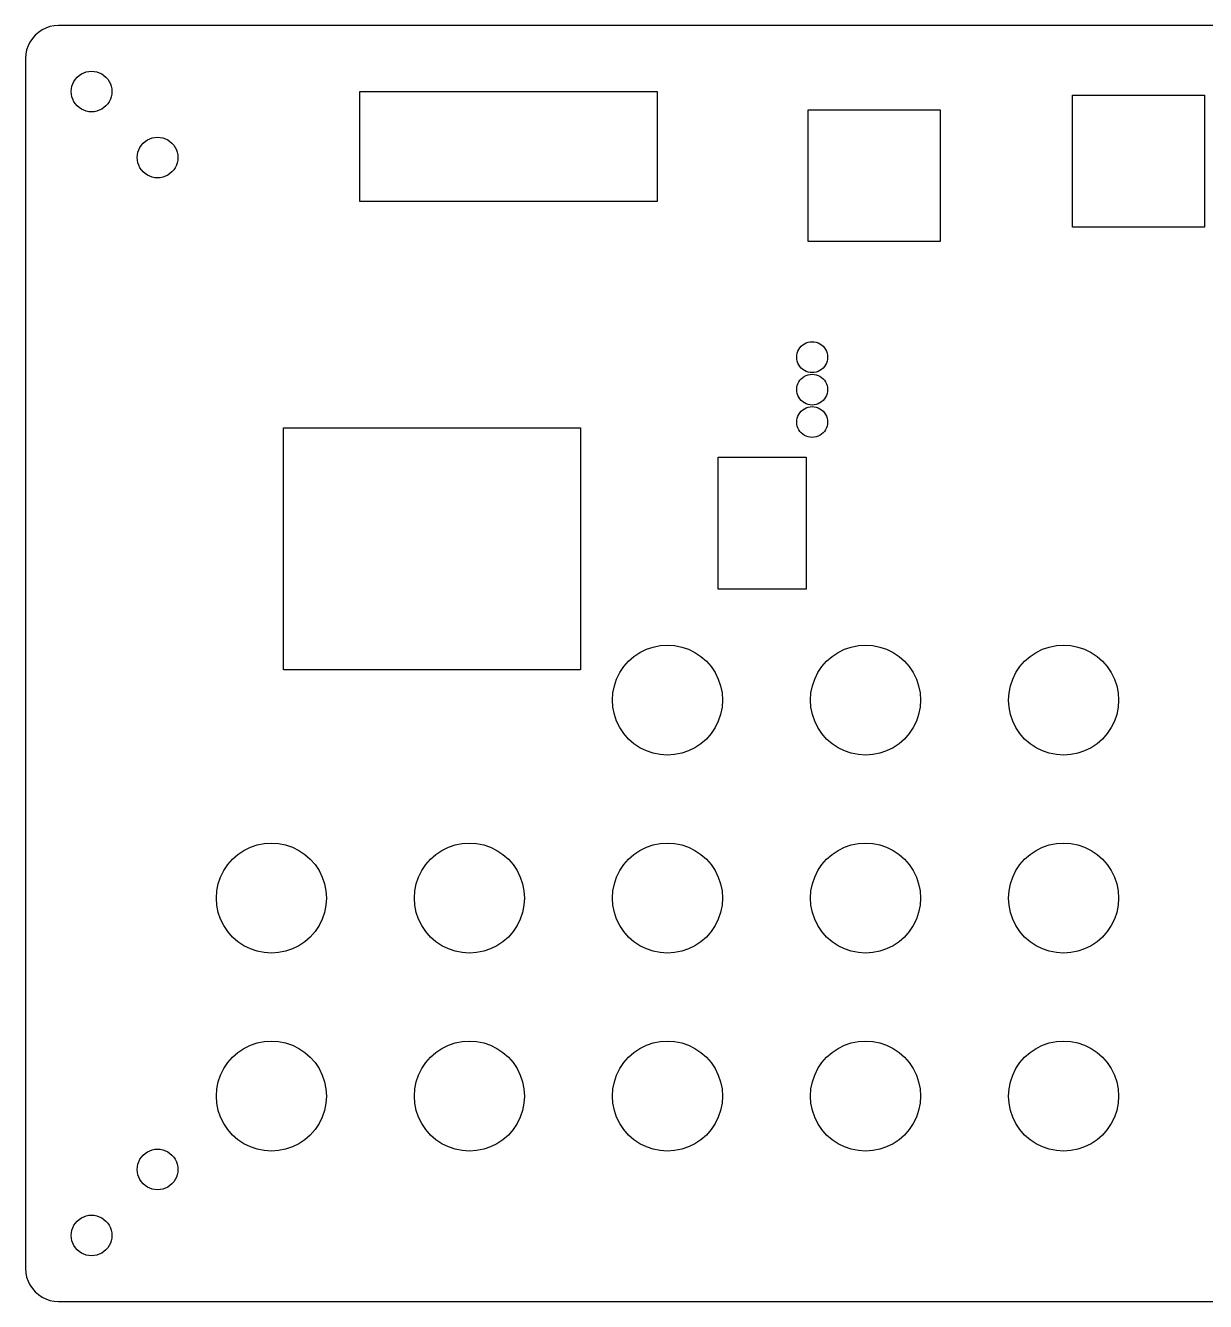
# Model space of a CAD drawing. Header units: metres. Extents: x -8 to 188, y 7 to 123.
# Drawn here: x -8 to 99.2, y 7 to 123 of the extents above; entities that cross this region are included whole.
import ezdxf

# ---------------------------------------------------------------- set-up
doc = ezdxf.new("R2010")
doc.units = ezdxf.units.M

msp = doc.modelspace()

# ---------------------------------------------------------------- linework, layer by layer
for p, q in [((-5.39157, 122.974), (-5.77646, 122.898)), ((-5, 123), (-5.39157, 122.974)), ((185, 123), (-5, 123)), ((-7.38007, 121.826), (-7.59808, 121.5)), ((-7.12132, 122.121), (-7.38007, 121.826)), ((-6.82628, 122.38), (-7.12132, 122.121)), ((-6.5, 122.598), (-6.82628, 122.38)), ((-6.14806, 122.772), (-6.5, 122.598)), ((-5.77646, 122.898), (-6.14806, 122.772)), ((-7.89778, 120.776), (-7.97433, 120.392)), ((-7.77164, 121.148), (-7.89778, 120.776)), ((-7.59808, 121.5), (-7.77164, 121.148)), ((-7.97433, 120.392), (-8, 120)), ((-8, 120), (-8, 10)), ((-3.30815, 118.308), (-3.12621, 118.468)), ((-3.12621, 118.468), (-2.925, 118.602)), ((-2.925, 118.602), (-2.70796, 118.709)), ((-2.70796, 118.709), (-2.47882, 118.787)), ((-2.47882, 118.787), (-2.24147, 118.834)), ((-2.24147, 118.834), (-2, 118.85)), ((-2, 118.85), (-1.75853, 118.834)), ((-1.75853, 118.834), (-1.52118, 118.787)), ((-1.52118, 118.787), (-1.29204, 118.709)), ((-1.29204, 118.709), (-1.075, 118.602)), ((-1.075, 118.602), (-0.87379, 118.468)), ((-0.87379, 118.468), (-0.69185, 118.308)), ((-3.85, 117), (-3.83417, 117.241)), ((-3.83417, 117.241), (-3.78696, 117.479)), ((-3.78696, 117.479), (-3.70918, 117.708)), ((-3.70918, 117.708), (-3.60215, 117.925)), ((-3.60215, 117.925), (-3.4677, 118.126)), ((-3.4677, 118.126), (-3.30815, 118.308)), ((-0.69185, 118.308), (-0.5323, 118.126)), ((-0.5323, 118.126), (-0.39785, 117.925)), ((-0.39785, 117.925), (-0.29082, 117.708)), ((-0.29082, 117.708), (-0.21304, 117.479)), ((-0.21304, 117.479), (-0.16583, 117.241)), ((-0.16583, 117.241), (-0.15, 117)), ((-3.83417, 116.759), (-3.85, 117)), ((-3.78696, 116.521), (-3.83417, 116.759)), ((-3.70918, 116.292), (-3.78696, 116.521)), ((-3.60215, 116.075), (-3.70918, 116.292)), ((-3.4677, 115.874), (-3.60215, 116.075)), ((-0.39785, 116.075), (-0.5323, 115.874)), ((-0.29082, 116.292), (-0.39785, 116.075)), ((-0.21304, 116.521), (-0.29082, 116.292)), ((-0.16583, 116.759), (-0.21304, 116.521)), ((-0.15, 117), (-0.16583, 116.759)), ((22.4, 107), (22.4, 117)), ((22.4, 117), (49.4, 117)), ((49.4, 117), (49.4, 107)), ((87.15, 104.68), (87.15, 116.68)), ((87.15, 116.68), (99.15, 116.68)), ((99.15, 116.68), (99.15, 104.68)), ((-3.30815, 115.692), (-3.4677, 115.874)), ((-3.12621, 115.532), (-3.30815, 115.692)), ((-2.925, 115.398), (-3.12621, 115.532)), ((-2.70796, 115.291), (-2.925, 115.398)), ((-2.47882, 115.213), (-2.70796, 115.291)), ((-2.24147, 115.166), (-2.47882, 115.213)), ((-2, 115.15), (-2.24147, 115.166)), ((-1.75853, 115.166), (-2, 115.15)), ((-1.52118, 115.213), (-1.75853, 115.166)), ((-1.29204, 115.291), (-1.52118, 115.213)), ((-1.075, 115.398), (-1.29204, 115.291)), ((-0.87379, 115.532), (-1.075, 115.398)), ((-0.69185, 115.692), (-0.87379, 115.532)), ((-0.5323, 115.874), (-0.69185, 115.692)), ((63.15, 103.35), (63.15, 115.35)), ((63.15, 115.35), (75.15, 115.35)), ((75.15, 115.35), (75.15, 103.35)), ((2.87379, 112.468), (3.075, 112.602)), ((3.075, 112.602), (3.29204, 112.709)), ((3.29204, 112.709), (3.52118, 112.787)), ((3.52118, 112.787), (3.75853, 112.834)), ((3.75853, 112.834), (4, 112.85)), ((4, 112.85), (4.24147, 112.834)), ((4.24147, 112.834), (4.47882, 112.787)), ((4.47882, 112.787), (4.70796, 112.709)), ((4.70796, 112.709), (4.925, 112.602)), ((4.925, 112.602), (5.12621, 112.468)), ((2.16583, 111.241), (2.21304, 111.479)), ((2.21304, 111.479), (2.29082, 111.708)), ((2.29082, 111.708), (2.39785, 111.925)), ((2.39785, 111.925), (2.5323, 112.126)), ((2.5323, 112.126), (2.69185, 112.308)), ((2.69185, 112.308), (2.87379, 112.468)), ((5.12621, 112.468), (5.30815, 112.308)), ((5.30815, 112.308), (5.4677, 112.126)), ((5.4677, 112.126), (5.60215, 111.925)), ((5.60215, 111.925), (5.70918, 111.708)), ((5.70918, 111.708), (5.78696, 111.479)), ((5.78696, 111.479), (5.83417, 111.241)), ((2.15, 111), (2.16583, 111.241)), ((2.16583, 110.759), (2.15, 111)), ((2.21304, 110.521), (2.16583, 110.759)), ((2.29082, 110.292), (2.21304, 110.521)), ((2.39785, 110.075), (2.29082, 110.292)), ((5.70918, 110.292), (5.60215, 110.075)), ((5.78696, 110.521), (5.70918, 110.292)), ((5.83417, 110.759), (5.78696, 110.521)), ((5.83417, 111.241), (5.85, 111)), ((5.85, 111), (5.83417, 110.759)), ((2.5323, 109.874), (2.39785, 110.075)), ((2.69185, 109.692), (2.5323, 109.874)), ((2.87379, 109.532), (2.69185, 109.692)), ((3.075, 109.398), (2.87379, 109.532)), ((3.29204, 109.291), (3.075, 109.398)), ((3.52118, 109.213), (3.29204, 109.291)), ((3.75853, 109.166), (3.52118, 109.213)), ((4, 109.15), (3.75853, 109.166)), ((4.24147, 109.166), (4, 109.15)), ((4.47882, 109.213), (4.24147, 109.166)), ((4.70796, 109.291), (4.47882, 109.213)), ((4.925, 109.398), (4.70796, 109.291)), ((5.12621, 109.532), (4.925, 109.398)), ((5.30815, 109.692), (5.12621, 109.532)), ((5.4677, 109.874), (5.30815, 109.692)), ((5.60215, 110.075), (5.4677, 109.874)), ((49.4, 107), (22.4, 107)), ((99.15, 104.68), (87.15, 104.68)), ((75.15, 103.35), (63.15, 103.35)), ((62.51, 93.8399), (62.6477, 93.9607)), ((62.6477, 93.9607), (62.8, 94.0624)), ((62.8, 94.0624), (62.9642, 94.1434)), ((62.9642, 94.1434), (63.1377, 94.2023)), ((63.1377, 94.2023), (63.3173, 94.238)), ((63.3173, 94.238), (63.5, 94.25)), ((63.5, 94.25), (63.6827, 94.238)), ((63.6827, 94.238), (63.8623, 94.2023)), ((63.8623, 94.2023), (64.0358, 94.1434)), ((64.0358, 94.1434), (64.2, 94.0624)), ((64.2, 94.0624), (64.3523, 93.9607)), ((64.3523, 93.9607), (64.4899, 93.8399)), ((62.1, 92.85), (62.112, 93.0327)), ((62.112, 92.6673), (62.1, 92.85)), ((62.112, 93.0327), (62.1477, 93.2123)), ((62.1477, 93.2123), (62.2066, 93.3858)), ((62.2066, 93.3858), (62.2876, 93.55)), ((62.2876, 93.55), (62.3893, 93.7023)), ((62.3893, 93.7023), (62.51, 93.8399)), ((64.4899, 93.8399), (64.6107, 93.7023)), ((64.6107, 93.7023), (64.7124, 93.55)), ((64.7124, 93.55), (64.7934, 93.3858)), ((64.7934, 93.3858), (64.8523, 93.2123)), ((64.8523, 93.2123), (64.888, 93.0327)), ((64.888, 93.0327), (64.9, 92.85)), ((64.9, 92.85), (64.888, 92.6673)), ((62.1477, 92.4877), (62.112, 92.6673)), ((62.2066, 92.3142), (62.1477, 92.4877)), ((62.2876, 92.15), (62.2066, 92.3142)), ((62.3893, 91.9977), (62.2876, 92.15)), ((62.51, 91.8601), (62.3893, 91.9977)), ((62.6477, 91.7393), (62.51, 91.8601)), ((62.8, 91.6376), (62.6477, 91.7393)), ((64.3523, 91.7393), (64.2, 91.6376)), ((64.4899, 91.8601), (64.3523, 91.7393)), ((64.6107, 91.9977), (64.4899, 91.8601)), ((64.7124, 92.15), (64.6107, 91.9977)), ((64.7934, 92.3142), (64.7124, 92.15)), ((64.8523, 92.4877), (64.7934, 92.3142)), ((64.888, 92.6673), (64.8523, 92.4877)), ((62.2066, 90.4358), (62.2876, 90.6)), ((62.2876, 90.6), (62.3893, 90.7523)), ((62.3893, 90.7523), (62.51, 90.8899)), ((62.51, 90.8899), (62.6477, 91.0107)), ((62.6477, 91.0107), (62.8, 91.1124)), ((62.9642, 91.5566), (62.8, 91.6376)), ((62.8, 91.1124), (62.9642, 91.1934)), ((63.1377, 91.4977), (62.9642, 91.5566)), ((62.9642, 91.1934), (63.1377, 91.2523)), ((63.3173, 91.462), (63.1377, 91.4977)), ((63.1377, 91.2523), (63.3173, 91.288)), ((63.5, 91.45), (63.3173, 91.462)), ((63.3173, 91.288), (63.5, 91.3)), ((63.6827, 91.462), (63.5, 91.45)), ((63.5, 91.3), (63.6827, 91.288)), ((63.8623, 91.4977), (63.6827, 91.462)), ((63.6827, 91.288), (63.8623, 91.2523)), ((64.0358, 91.5566), (63.8623, 91.4977)), ((63.8623, 91.2523), (64.0358, 91.1934)), ((64.2, 91.6376), (64.0358, 91.5566)), ((64.0358, 91.1934), (64.2, 91.1124)), ((64.2, 91.1124), (64.3523, 91.0107)), ((64.3523, 91.0107), (64.4899, 90.8899)), ((64.4899, 90.8899), (64.6107, 90.7523)), ((64.6107, 90.7523), (64.7124, 90.6)), ((64.7124, 90.6), (64.7934, 90.4358)), ((62.1, 89.9), (62.112, 90.0827)), ((62.112, 89.7173), (62.1, 89.9)), ((62.112, 90.0827), (62.1477, 90.2623)), ((62.1477, 89.5377), (62.112, 89.7173)), ((62.1477, 90.2623), (62.2066, 90.4358)), ((62.2066, 89.3642), (62.1477, 89.5377)), ((62.2876, 89.2), (62.2066, 89.3642)), ((64.7934, 89.3642), (64.7124, 89.2)), ((64.7934, 90.4358), (64.8523, 90.2623)), ((64.8523, 89.5377), (64.7934, 89.3642)), ((64.8523, 90.2623), (64.888, 90.0827)), ((64.888, 89.7173), (64.8523, 89.5377)), ((64.888, 90.0827), (64.9, 89.9)), ((64.9, 89.9), (64.888, 89.7173)), ((62.3893, 89.0477), (62.2876, 89.2)), ((62.51, 88.9101), (62.3893, 89.0477)), ((62.6477, 88.7893), (62.51, 88.9101)), ((62.8, 88.6876), (62.6477, 88.7893)), ((62.6477, 88.0607), (62.8, 88.1624)), ((62.9642, 88.6066), (62.8, 88.6876)), ((62.8, 88.1624), (62.9642, 88.2434)), ((63.1377, 88.5477), (62.9642, 88.6066)), ((62.9642, 88.2434), (63.1377, 88.3023)), ((63.3173, 88.512), (63.1377, 88.5477)), ((63.1377, 88.3023), (63.3173, 88.338)), ((63.5, 88.5), (63.3173, 88.512)), ((63.3173, 88.338), (63.5, 88.35)), ((63.6827, 88.512), (63.5, 88.5)), ((63.5, 88.35), (63.6827, 88.338)), ((63.8623, 88.5477), (63.6827, 88.512)), ((63.6827, 88.338), (63.8623, 88.3023)), ((64.0358, 88.6066), (63.8623, 88.5477)), ((63.8623, 88.3023), (64.0358, 88.2434)), ((64.2, 88.6876), (64.0358, 88.6066)), ((64.0358, 88.2434), (64.2, 88.1624)), ((64.3523, 88.7893), (64.2, 88.6876)), ((64.2, 88.1624), (64.3523, 88.0607)), ((64.4899, 88.9101), (64.3523, 88.7893)), ((64.6107, 89.0477), (64.4899, 88.9101)), ((64.7124, 89.2), (64.6107, 89.0477)), ((62.1, 86.95), (62.112, 87.1327)), ((62.112, 87.1327), (62.1477, 87.3123)), ((62.1477, 87.3123), (62.2066, 87.4858)), ((62.2066, 87.4858), (62.2876, 87.65)), ((62.2876, 87.65), (62.3893, 87.8023)), ((62.3893, 87.8023), (62.51, 87.9399)), ((62.51, 87.9399), (62.6477, 88.0607)), ((64.3523, 88.0607), (64.4899, 87.9399)), ((64.4899, 87.9399), (64.6107, 87.8023)), ((64.6107, 87.8023), (64.7124, 87.65)), ((64.7124, 87.65), (64.7934, 87.4858)), ((64.7934, 87.4858), (64.8523, 87.3123)), ((64.8523, 87.3123), (64.888, 87.1327)), ((64.888, 87.1327), (64.9, 86.95)), ((15.45, 64.42), (15.45, 86.42)), ((15.45, 86.42), (42.45, 86.42)), ((42.45, 86.42), (42.45, 64.42)), ((62.112, 86.7673), (62.1, 86.95)), ((62.1477, 86.5877), (62.112, 86.7673)), ((62.2066, 86.4142), (62.1477, 86.5877)), ((62.2876, 86.25), (62.2066, 86.4142)), ((62.3893, 86.0977), (62.2876, 86.25)), ((62.51, 85.96), (62.3893, 86.0977)), ((62.6477, 85.8393), (62.51, 85.96)), ((64.4899, 85.96), (64.3523, 85.8393)), ((64.6107, 86.0977), (64.4899, 85.96)), ((64.7124, 86.25), (64.6107, 86.0977)), ((64.7934, 86.4142), (64.7124, 86.25)), ((64.8523, 86.5877), (64.7934, 86.4142)), ((64.888, 86.7673), (64.8523, 86.5877)), ((64.9, 86.95), (64.888, 86.7673)), ((62.8, 85.7376), (62.6477, 85.8393)), ((62.9642, 85.6566), (62.8, 85.7376)), ((63.1377, 85.5977), (62.9642, 85.6566)), ((63.3173, 85.562), (63.1377, 85.5977)), ((63.5, 85.55), (63.3173, 85.562)), ((63.6827, 85.562), (63.5, 85.55)), ((63.8623, 85.5977), (63.6827, 85.562)), ((64.0358, 85.6566), (63.8623, 85.5977)), ((64.2, 85.7376), (64.0358, 85.6566)), ((64.3523, 85.8393), (64.2, 85.7376)), ((54.95, 71.75), (54.95, 83.75)), ((54.95, 83.75), (62.95, 83.75)), ((62.95, 83.75), (62.95, 71.75)), ((62.95, 71.75), (54.95, 71.75)), ((47.85, 66.0001), (48.4366, 66.2894)), ((48.4366, 66.2894), (49.0559, 66.4996)), ((49.0559, 66.4996), (49.6974, 66.6272)), ((49.6974, 66.6272), (50.35, 66.67)), ((50.35, 66.67), (51.0026, 66.6272)), ((51.0026, 66.6272), (51.6441, 66.4996)), ((51.6441, 66.4996), (52.2634, 66.2894)), ((52.2634, 66.2894), (52.85, 66.0001)), ((65.85, 66.0001), (66.4366, 66.2894)), ((66.4366, 66.2894), (67.0559, 66.4996)), ((67.0559, 66.4996), (67.6974, 66.6272)), ((67.6974, 66.6272), (68.35, 66.67)), ((68.35, 66.67), (69.0026, 66.6272)), ((69.0026, 66.6272), (69.6441, 66.4996)), ((69.6441, 66.4996), (70.2634, 66.2894)), ((70.2634, 66.2894), (70.85, 66.0001)), ((83.85, 66.0001), (84.4366, 66.2894)), ((84.4366, 66.2894), (85.0559, 66.4996)), ((85.0559, 66.4996), (85.6974, 66.6272)), ((85.6974, 66.6272), (86.35, 66.67)), ((86.35, 66.67), (87.0026, 66.6272)), ((87.0026, 66.6272), (87.6441, 66.4996)), ((87.6441, 66.4996), (88.2634, 66.2894)), ((88.2634, 66.2894), (88.85, 66.0001)), ((46.3832, 64.7138), (46.8145, 65.2055)), ((46.8145, 65.2055), (47.3062, 65.6368)), ((47.3062, 65.6368), (47.85, 66.0001)), ((52.85, 66.0001), (53.3938, 65.6368)), ((53.3938, 65.6368), (53.8855, 65.2055)), ((53.8855, 65.2055), (54.3168, 64.7138)), ((64.3832, 64.7138), (64.8145, 65.2055)), ((64.8145, 65.2055), (65.3062, 65.6368)), ((65.3062, 65.6368), (65.85, 66.0001)), ((70.85, 66.0001), (71.3938, 65.6368)), ((71.3938, 65.6368), (71.8855, 65.2055)), ((71.8855, 65.2055), (72.3168, 64.7138)), ((82.3832, 64.7138), (82.8145, 65.2055)), ((82.8145, 65.2055), (83.3062, 65.6368)), ((83.3062, 65.6368), (83.85, 66.0001)), ((88.85, 66.0001), (89.3938, 65.6368)), ((89.3938, 65.6368), (89.8855, 65.2055)), ((89.8855, 65.2055), (90.3168, 64.7138)), ((42.45, 64.42), (15.45, 64.42)), ((45.7306, 63.5834), (46.0199, 64.17)), ((46.0199, 64.17), (46.3832, 64.7138)), ((54.3168, 64.7138), (54.6801, 64.17)), ((54.6801, 64.17), (54.9694, 63.5834)), ((63.7306, 63.5834), (64.0199, 64.17)), ((64.0199, 64.17), (64.3832, 64.7138)), ((72.3168, 64.7138), (72.6801, 64.17)), ((72.6801, 64.17), (72.9694, 63.5834)), ((81.7306, 63.5834), (82.0199, 64.17)), ((82.0199, 64.17), (82.3832, 64.7138)), ((90.3168, 64.7138), (90.6801, 64.17)), ((90.6801, 64.17), (90.9694, 63.5834)), ((45.3928, 62.3226), (45.5204, 62.9641)), ((45.5204, 62.9641), (45.7306, 63.5834)), ((54.9694, 63.5834), (55.1796, 62.9641)), ((55.1796, 62.9641), (55.3072, 62.3226)), ((63.3928, 62.3226), (63.5204, 62.9641)), ((63.5204, 62.9641), (63.7306, 63.5834)), ((72.9694, 63.5834), (73.1796, 62.9641)), ((73.1796, 62.9641), (73.3072, 62.3226)), ((81.3928, 62.3226), (81.5204, 62.9641)), ((81.5204, 62.9641), (81.7306, 63.5834)), ((90.9694, 63.5834), (91.1796, 62.9641)), ((91.1796, 62.9641), (91.3072, 62.3226)), ((45.35, 61.67), (45.3928, 62.3226)), ((45.3928, 61.0174), (45.35, 61.67)), ((55.3072, 62.3226), (55.35, 61.67)), ((55.35, 61.67), (55.3072, 61.0174)), ((63.35, 61.67), (63.3928, 62.3226)), ((63.3928, 61.0174), (63.35, 61.67)), ((73.3072, 62.3226), (73.35, 61.67)), ((73.35, 61.67), (73.3072, 61.0174)), ((81.35, 61.67), (81.3928, 62.3226)), ((81.3928, 61.0174), (81.35, 61.67)), ((91.3072, 62.3226), (91.35, 61.67)), ((91.35, 61.67), (91.3072, 61.0174)), ((45.5204, 60.3759), (45.3928, 61.0174)), ((45.7306, 59.7566), (45.5204, 60.3759)), ((55.1796, 60.3759), (54.9694, 59.7566)), ((55.3072, 61.0174), (55.1796, 60.3759)), ((63.5204, 60.3759), (63.3928, 61.0174)), ((63.7306, 59.7566), (63.5204, 60.3759)), ((73.1796, 60.3759), (72.9694, 59.7566)), ((73.3072, 61.0174), (73.1796, 60.3759)), ((81.5204, 60.3759), (81.3928, 61.0174)), ((81.7306, 59.7566), (81.5204, 60.3759)), ((91.1796, 60.3759), (90.9694, 59.7566)), ((91.3072, 61.0174), (91.1796, 60.3759)), ((46.0199, 59.17), (45.7306, 59.7566)), ((46.3832, 58.6262), (46.0199, 59.17)), ((54.6801, 59.17), (54.3168, 58.6262)), ((54.9694, 59.7566), (54.6801, 59.17)), ((64.0199, 59.17), (63.7306, 59.7566)), ((64.3832, 58.6262), (64.0199, 59.17)), ((72.6801, 59.17), (72.3168, 58.6262)), ((72.9694, 59.7566), (72.6801, 59.17)), ((82.0199, 59.17), (81.7306, 59.7566)), ((82.3832, 58.6262), (82.0199, 59.17)), ((90.6801, 59.17), (90.3168, 58.6262)), ((90.9694, 59.7566), (90.6801, 59.17)), ((46.8145, 58.1345), (46.3832, 58.6262)), ((47.3062, 57.7032), (46.8145, 58.1345)), ((53.8855, 58.1345), (53.3938, 57.7032)), ((54.3168, 58.6262), (53.8855, 58.1345)), ((64.8145, 58.1345), (64.3832, 58.6262)), ((65.3062, 57.7032), (64.8145, 58.1345)), ((71.8855, 58.1345), (71.3938, 57.7032)), ((72.3168, 58.6262), (71.8855, 58.1345)), ((82.8145, 58.1345), (82.3832, 58.6262)), ((83.3062, 57.7032), (82.8145, 58.1345)), ((89.8855, 58.1345), (89.3938, 57.7032)), ((90.3168, 58.6262), (89.8855, 58.1345)), ((47.85, 57.3399), (47.3062, 57.7032)), ((48.4366, 57.0506), (47.85, 57.3399)), ((49.0559, 56.8404), (48.4366, 57.0506)), ((49.6974, 56.7128), (49.0559, 56.8404)), ((51.6441, 56.8404), (51.0026, 56.7128)), ((52.2634, 57.0506), (51.6441, 56.8404)), ((52.85, 57.3399), (52.2634, 57.0506)), ((53.3938, 57.7032), (52.85, 57.3399)), ((65.85, 57.3399), (65.3062, 57.7032)), ((66.4366, 57.0506), (65.85, 57.3399)), ((67.0559, 56.8404), (66.4366, 57.0506)), ((67.6974, 56.7128), (67.0559, 56.8404)), ((69.6441, 56.8404), (69.0026, 56.7128)), ((70.2634, 57.0506), (69.6441, 56.8404)), ((70.85, 57.3399), (70.2634, 57.0506)), ((71.3938, 57.7032), (70.85, 57.3399)), ((83.85, 57.3399), (83.3062, 57.7032)), ((84.4366, 57.0506), (83.85, 57.3399)), ((85.0559, 56.8404), (84.4366, 57.0506)), ((85.6974, 56.7128), (85.0559, 56.8404)), ((87.6441, 56.8404), (87.0026, 56.7128)), ((88.2634, 57.0506), (87.6441, 56.8404)), ((88.85, 57.3399), (88.2634, 57.0506)), ((89.3938, 57.7032), (88.85, 57.3399)), ((50.35, 56.67), (49.6974, 56.7128)), ((51.0026, 56.7128), (50.35, 56.67)), ((68.35, 56.67), (67.6974, 56.7128)), ((69.0026, 56.7128), (68.35, 56.67)), ((86.35, 56.67), (85.6974, 56.7128)), ((87.0026, 56.7128), (86.35, 56.67)), ((10.8145, 47.2055), (11.3062, 47.6368)), ((11.3062, 47.6368), (11.85, 48.0001)), ((11.85, 48.0001), (12.4366, 48.2894)), ((12.4366, 48.2894), (13.0559, 48.4996)), ((13.0559, 48.4996), (13.6974, 48.6272)), ((13.6974, 48.6272), (14.35, 48.67)), ((14.35, 48.67), (15.0026, 48.6272)), ((15.0026, 48.6272), (15.6441, 48.4996)), ((15.6441, 48.4996), (16.2634, 48.2894)), ((16.2634, 48.2894), (16.85, 48.0001)), ((16.85, 48.0001), (17.3938, 47.6368)), ((17.3938, 47.6368), (17.8855, 47.2055)), ((28.8145, 47.2055), (29.3062, 47.6368)), ((29.3062, 47.6368), (29.85, 48.0001)), ((29.85, 48.0001), (30.4366, 48.2894)), ((30.4366, 48.2894), (31.0559, 48.4996)), ((31.0559, 48.4996), (31.6974, 48.6272)), ((31.6974, 48.6272), (32.35, 48.67)), ((32.35, 48.67), (33.0026, 48.6272)), ((33.0026, 48.6272), (33.6441, 48.4996)), ((33.6441, 48.4996), (34.2634, 48.2894)), ((34.2634, 48.2894), (34.85, 48.0001)), ((34.85, 48.0001), (35.3938, 47.6368)), ((35.3938, 47.6368), (35.8855, 47.2055)), ((46.8145, 47.2055), (47.3062, 47.6368)), ((47.3062, 47.6368), (47.85, 48.0001)), ((47.85, 48.0001), (48.4366, 48.2894)), ((48.4366, 48.2894), (49.0559, 48.4996)), ((49.0559, 48.4996), (49.6974, 48.6272)), ((49.6974, 48.6272), (50.35, 48.67)), ((50.35, 48.67), (51.0026, 48.6272)), ((51.0026, 48.6272), (51.6441, 48.4996)), ((51.6441, 48.4996), (52.2634, 48.2894)), ((52.2634, 48.2894), (52.85, 48.0001)), ((52.85, 48.0001), (53.3938, 47.6368)), ((53.3938, 47.6368), (53.8855, 47.2055)), ((64.8145, 47.2055), (65.3062, 47.6368)), ((65.3062, 47.6368), (65.85, 48.0001)), ((65.85, 48.0001), (66.4366, 48.2894)), ((66.4366, 48.2894), (67.0559, 48.4996)), ((67.0559, 48.4996), (67.6974, 48.6272)), ((67.6974, 48.6272), (68.35, 48.67)), ((68.35, 48.67), (69.0026, 48.6272)), ((69.0026, 48.6272), (69.6441, 48.4996)), ((69.6441, 48.4996), (70.2634, 48.2894)), ((70.2634, 48.2894), (70.85, 48.0001)), ((70.85, 48.0001), (71.3938, 47.6368)), ((71.3938, 47.6368), (71.8855, 47.2055)), ((82.8145, 47.2055), (83.3062, 47.6368)), ((83.3062, 47.6368), (83.85, 48.0001)), ((83.85, 48.0001), (84.4366, 48.2894)), ((84.4366, 48.2894), (85.0559, 48.4996)), ((85.0559, 48.4996), (85.6974, 48.6272)), ((85.6974, 48.6272), (86.35, 48.67)), ((86.35, 48.67), (87.0026, 48.6272)), ((87.0026, 48.6272), (87.6441, 48.4996)), ((87.6441, 48.4996), (88.2634, 48.2894)), ((88.2634, 48.2894), (88.85, 48.0001)), ((88.85, 48.0001), (89.3938, 47.6368)), ((89.3938, 47.6368), (89.8855, 47.2055)), ((10.0199, 46.17), (10.3832, 46.7138)), ((10.3832, 46.7138), (10.8145, 47.2055)), ((17.8855, 47.2055), (18.3168, 46.7138)), ((18.3168, 46.7138), (18.6801, 46.17)), ((28.0199, 46.17), (28.3832, 46.7138)), ((28.3832, 46.7138), (28.8145, 47.2055)), ((35.8855, 47.2055), (36.3168, 46.7138)), ((36.3168, 46.7138), (36.6801, 46.17)), ((46.0199, 46.17), (46.3832, 46.7138)), ((46.3832, 46.7138), (46.8145, 47.2055)), ((53.8855, 47.2055), (54.3168, 46.7138)), ((54.3168, 46.7138), (54.6801, 46.17)), ((64.0199, 46.17), (64.3832, 46.7138)), ((64.3832, 46.7138), (64.8145, 47.2055)), ((71.8855, 47.2055), (72.3168, 46.7138)), ((72.3168, 46.7138), (72.6801, 46.17)), ((82.0199, 46.17), (82.3832, 46.7138)), ((82.3832, 46.7138), (82.8145, 47.2055)), ((89.8855, 47.2055), (90.3168, 46.7138)), ((90.3168, 46.7138), (90.6801, 46.17)), ((9.52037, 44.9641), (9.7306, 45.5834)), ((9.7306, 45.5834), (10.0199, 46.17)), ((18.6801, 46.17), (18.9694, 45.5834)), ((18.9694, 45.5834), (19.1796, 44.9641)), ((27.5204, 44.9641), (27.7306, 45.5834)), ((27.7306, 45.5834), (28.0199, 46.17)), ((36.6801, 46.17), (36.9694, 45.5834)), ((36.9694, 45.5834), (37.1796, 44.9641)), ((45.5204, 44.9641), (45.7306, 45.5834)), ((45.7306, 45.5834), (46.0199, 46.17)), ((54.6801, 46.17), (54.9694, 45.5834)), ((54.9694, 45.5834), (55.1796, 44.9641)), ((63.5204, 44.9641), (63.7306, 45.5834)), ((63.7306, 45.5834), (64.0199, 46.17)), ((72.6801, 46.17), (72.9694, 45.5834)), ((72.9694, 45.5834), (73.1796, 44.9641)), ((81.5204, 44.9641), (81.7306, 45.5834)), ((81.7306, 45.5834), (82.0199, 46.17)), ((90.6801, 46.17), (90.9694, 45.5834)), ((90.9694, 45.5834), (91.1796, 44.9641)), ((9.35, 43.67), (9.39278, 44.3226)), ((9.39278, 44.3226), (9.52037, 44.9641)), ((19.1796, 44.9641), (19.3072, 44.3226)), ((19.3072, 44.3226), (19.35, 43.67)), ((27.35, 43.67), (27.3928, 44.3226)), ((27.3928, 44.3226), (27.5204, 44.9641)), ((37.1796, 44.9641), (37.3072, 44.3226)), ((37.3072, 44.3226), (37.35, 43.67)), ((45.35, 43.67), (45.3928, 44.3226)), ((45.3928, 44.3226), (45.5204, 44.9641)), ((55.1796, 44.9641), (55.3072, 44.3226)), ((55.3072, 44.3226), (55.35, 43.67)), ((63.35, 43.67), (63.3928, 44.3226)), ((63.3928, 44.3226), (63.5204, 44.9641)), ((73.1796, 44.9641), (73.3072, 44.3226)), ((73.3072, 44.3226), (73.35, 43.67)), ((81.35, 43.67), (81.3928, 44.3226)), ((81.3928, 44.3226), (81.5204, 44.9641)), ((91.1796, 44.9641), (91.3072, 44.3226)), ((91.3072, 44.3226), (91.35, 43.67)), ((9.39278, 43.0174), (9.35, 43.67)), ((9.52037, 42.3759), (9.39278, 43.0174)), ((19.3072, 43.0174), (19.1796, 42.3759)), ((19.35, 43.67), (19.3072, 43.0174)), ((27.3928, 43.0174), (27.35, 43.67)), ((27.5204, 42.3759), (27.3928, 43.0174)), ((37.3072, 43.0174), (37.1796, 42.3759)), ((37.35, 43.67), (37.3072, 43.0174)), ((45.3928, 43.0174), (45.35, 43.67)), ((45.5204, 42.3759), (45.3928, 43.0174)), ((55.3072, 43.0174), (55.1796, 42.3759)), ((55.35, 43.67), (55.3072, 43.0174)), ((63.3928, 43.0174), (63.35, 43.67)), ((63.5204, 42.3759), (63.3928, 43.0174)), ((73.3072, 43.0174), (73.1796, 42.3759)), ((73.35, 43.67), (73.3072, 43.0174)), ((81.3928, 43.0174), (81.35, 43.67)), ((81.5204, 42.3759), (81.3928, 43.0174)), ((91.3072, 43.0174), (91.1796, 42.3759)), ((91.35, 43.67), (91.3072, 43.0174)), ((9.7306, 41.7566), (9.52037, 42.3759)), ((19.1796, 42.3759), (18.9694, 41.7566)), ((27.7306, 41.7566), (27.5204, 42.3759)), ((37.1796, 42.3759), (36.9694, 41.7566)), ((45.7306, 41.7566), (45.5204, 42.3759)), ((55.1796, 42.3759), (54.9694, 41.7566)), ((63.7306, 41.7566), (63.5204, 42.3759)), ((73.1796, 42.3759), (72.9694, 41.7566)), ((81.7306, 41.7566), (81.5204, 42.3759)), ((91.1796, 42.3759), (90.9694, 41.7566)), ((10.0199, 41.17), (9.7306, 41.7566)), ((10.3832, 40.6262), (10.0199, 41.17)), ((10.8145, 40.1345), (10.3832, 40.6262)), ((18.3168, 40.6262), (17.8855, 40.1345)), ((18.6801, 41.17), (18.3168, 40.6262)), ((18.9694, 41.7566), (18.6801, 41.17)), ((28.0199, 41.17), (27.7306, 41.7566)), ((28.3832, 40.6262), (28.0199, 41.17)), ((28.8145, 40.1345), (28.3832, 40.6262)), ((36.3168, 40.6262), (35.8855, 40.1345)), ((36.6801, 41.17), (36.3168, 40.6262)), ((36.9694, 41.7566), (36.6801, 41.17)), ((46.0199, 41.17), (45.7306, 41.7566)), ((46.3832, 40.6262), (46.0199, 41.17)), ((46.8145, 40.1345), (46.3832, 40.6262)), ((54.3168, 40.6262), (53.8855, 40.1345)), ((54.6801, 41.17), (54.3168, 40.6262)), ((54.9694, 41.7566), (54.6801, 41.17)), ((64.0199, 41.17), (63.7306, 41.7566)), ((64.3832, 40.6262), (64.0199, 41.17)), ((64.8145, 40.1345), (64.3832, 40.6262)), ((72.3168, 40.6262), (71.8855, 40.1345)), ((72.6801, 41.17), (72.3168, 40.6262)), ((72.9694, 41.7566), (72.6801, 41.17)), ((82.0199, 41.17), (81.7306, 41.7566)), ((82.3832, 40.6262), (82.0199, 41.17)), ((82.8145, 40.1345), (82.3832, 40.6262)), ((90.3168, 40.6262), (89.8855, 40.1345)), ((90.6801, 41.17), (90.3168, 40.6262)), ((90.9694, 41.7566), (90.6801, 41.17)), ((11.3062, 39.7032), (10.8145, 40.1345)), ((11.85, 39.3399), (11.3062, 39.7032)), ((17.3938, 39.7032), (16.85, 39.3399)), ((17.8855, 40.1345), (17.3938, 39.7032)), ((29.3062, 39.7032), (28.8145, 40.1345)), ((29.85, 39.3399), (29.3062, 39.7032)), ((35.3938, 39.7032), (34.85, 39.3399)), ((35.8855, 40.1345), (35.3938, 39.7032)), ((47.3062, 39.7032), (46.8145, 40.1345)), ((47.85, 39.3399), (47.3062, 39.7032)), ((53.3938, 39.7032), (52.85, 39.3399)), ((53.8855, 40.1345), (53.3938, 39.7032)), ((65.3062, 39.7032), (64.8145, 40.1345)), ((65.85, 39.3399), (65.3062, 39.7032)), ((71.3938, 39.7032), (70.85, 39.3399)), ((71.8855, 40.1345), (71.3938, 39.7032)), ((83.3062, 39.7032), (82.8145, 40.1345)), ((83.85, 39.3399), (83.3062, 39.7032)), ((89.3938, 39.7032), (88.85, 39.3399)), ((89.8855, 40.1345), (89.3938, 39.7032)), ((12.4366, 39.0506), (11.85, 39.3399)), ((13.0559, 38.8404), (12.4366, 39.0506)), ((13.6974, 38.7128), (13.0559, 38.8404)), ((14.35, 38.67), (13.6974, 38.7128)), ((15.0026, 38.7128), (14.35, 38.67)), ((15.6441, 38.8404), (15.0026, 38.7128)), ((16.2634, 39.0506), (15.6441, 38.8404)), ((16.85, 39.3399), (16.2634, 39.0506)), ((30.4366, 39.0506), (29.85, 39.3399)), ((31.0559, 38.8404), (30.4366, 39.0506)), ((31.6974, 38.7128), (31.0559, 38.8404)), ((32.35, 38.67), (31.6974, 38.7128)), ((33.0026, 38.7128), (32.35, 38.67)), ((33.6441, 38.8404), (33.0026, 38.7128)), ((34.2634, 39.0506), (33.6441, 38.8404)), ((34.85, 39.3399), (34.2634, 39.0506)), ((48.4366, 39.0506), (47.85, 39.3399)), ((49.0559, 38.8404), (48.4366, 39.0506)), ((49.6974, 38.7128), (49.0559, 38.8404)), ((50.35, 38.67), (49.6974, 38.7128)), ((51.0026, 38.7128), (50.35, 38.67)), ((51.6441, 38.8404), (51.0026, 38.7128)), ((52.2634, 39.0506), (51.6441, 38.8404)), ((52.85, 39.3399), (52.2634, 39.0506)), ((66.4366, 39.0506), (65.85, 39.3399)), ((67.0559, 38.8404), (66.4366, 39.0506)), ((67.6974, 38.7128), (67.0559, 38.8404)), ((68.35, 38.67), (67.6974, 38.7128)), ((69.0026, 38.7128), (68.35, 38.67)), ((69.6441, 38.8404), (69.0026, 38.7128)), ((70.2634, 39.0506), (69.6441, 38.8404)), ((70.85, 39.3399), (70.2634, 39.0506)), ((84.4366, 39.0506), (83.85, 39.3399)), ((85.0559, 38.8404), (84.4366, 39.0506)), ((85.6974, 38.7128), (85.0559, 38.8404)), ((86.35, 38.67), (85.6974, 38.7128)), ((87.0026, 38.7128), (86.35, 38.67)), ((87.6441, 38.8404), (87.0026, 38.7128)), ((88.2634, 39.0506), (87.6441, 38.8404)), ((88.85, 39.3399), (88.2634, 39.0506)), ((11.85, 30.0001), (12.4366, 30.2894)), ((12.4366, 30.2894), (13.0559, 30.4996)), ((13.0559, 30.4996), (13.6974, 30.6272)), ((13.6974, 30.6272), (14.35, 30.67)), ((14.35, 30.67), (15.0026, 30.6272)), ((15.0026, 30.6272), (15.6441, 30.4996)), ((15.6441, 30.4996), (16.2634, 30.2894)), ((16.2634, 30.2894), (16.85, 30.0001)), ((29.85, 30.0001), (30.4366, 30.2894)), ((30.4366, 30.2894), (31.0559, 30.4996)), ((31.0559, 30.4996), (31.6974, 30.6272)), ((31.6974, 30.6272), (32.35, 30.67)), ((32.35, 30.67), (33.0026, 30.6272)), ((33.0026, 30.6272), (33.6441, 30.4996)), ((33.6441, 30.4996), (34.2634, 30.2894)), ((34.2634, 30.2894), (34.85, 30.0001)), ((47.85, 30.0001), (48.4366, 30.2894)), ((48.4366, 30.2894), (49.0559, 30.4996)), ((49.0559, 30.4996), (49.6974, 30.6272)), ((49.6974, 30.6272), (50.35, 30.67)), ((50.35, 30.67), (51.0026, 30.6272)), ((51.0026, 30.6272), (51.6441, 30.4996)), ((51.6441, 30.4996), (52.2634, 30.2894)), ((52.2634, 30.2894), (52.85, 30.0001)), ((65.85, 30.0001), (66.4366, 30.2894)), ((66.4366, 30.2894), (67.0559, 30.4996)), ((67.0559, 30.4996), (67.6974, 30.6272)), ((67.6974, 30.6272), (68.35, 30.67)), ((68.35, 30.67), (69.0026, 30.6272)), ((69.0026, 30.6272), (69.6441, 30.4996)), ((69.6441, 30.4996), (70.2634, 30.2894)), ((70.2634, 30.2894), (70.85, 30.0001)), ((83.85, 30.0001), (84.4366, 30.2894)), ((84.4366, 30.2894), (85.0559, 30.4996)), ((85.0559, 30.4996), (85.6974, 30.6272)), ((85.6974, 30.6272), (86.35, 30.67)), ((86.35, 30.67), (87.0026, 30.6272)), ((87.0026, 30.6272), (87.6441, 30.4996)), ((87.6441, 30.4996), (88.2634, 30.2894)), ((88.2634, 30.2894), (88.85, 30.0001)), ((10.3832, 28.7138), (10.8145, 29.2055)), ((10.8145, 29.2055), (11.3062, 29.6368)), ((11.3062, 29.6368), (11.85, 30.0001)), ((16.85, 30.0001), (17.3938, 29.6368)), ((17.3938, 29.6368), (17.8855, 29.2055)), ((17.8855, 29.2055), (18.3168, 28.7138)), ((28.3832, 28.7138), (28.8145, 29.2055)), ((28.8145, 29.2055), (29.3062, 29.6368)), ((29.3062, 29.6368), (29.85, 30.0001)), ((34.85, 30.0001), (35.3938, 29.6368)), ((35.3938, 29.6368), (35.8855, 29.2055)), ((35.8855, 29.2055), (36.3168, 28.7138)), ((46.3832, 28.7138), (46.8145, 29.2055)), ((46.8145, 29.2055), (47.3062, 29.6368)), ((47.3062, 29.6368), (47.85, 30.0001)), ((52.85, 30.0001), (53.3938, 29.6368)), ((53.3938, 29.6368), (53.8855, 29.2055)), ((53.8855, 29.2055), (54.3168, 28.7138)), ((64.3832, 28.7138), (64.8145, 29.2055)), ((64.8145, 29.2055), (65.3062, 29.6368)), ((65.3062, 29.6368), (65.85, 30.0001)), ((70.85, 30.0001), (71.3938, 29.6368)), ((71.3938, 29.6368), (71.8855, 29.2055)), ((71.8855, 29.2055), (72.3168, 28.7138)), ((82.3832, 28.7138), (82.8145, 29.2055)), ((82.8145, 29.2055), (83.3062, 29.6368)), ((83.3062, 29.6368), (83.85, 30.0001)), ((88.85, 30.0001), (89.3938, 29.6368)), ((89.3938, 29.6368), (89.8855, 29.2055)), ((89.8855, 29.2055), (90.3168, 28.7138)), ((9.7306, 27.5834), (10.0199, 28.17)), ((10.0199, 28.17), (10.3832, 28.7138)), ((18.3168, 28.7138), (18.6801, 28.17)), ((18.6801, 28.17), (18.9694, 27.5834)), ((27.7306, 27.5834), (28.0199, 28.17)), ((28.0199, 28.17), (28.3832, 28.7138)), ((36.3168, 28.7138), (36.6801, 28.17)), ((36.6801, 28.17), (36.9694, 27.5834)), ((45.7306, 27.5834), (46.0199, 28.17)), ((46.0199, 28.17), (46.3832, 28.7138)), ((54.3168, 28.7138), (54.6801, 28.17)), ((54.6801, 28.17), (54.9694, 27.5834)), ((63.7306, 27.5834), (64.0199, 28.17)), ((64.0199, 28.17), (64.3832, 28.7138)), ((72.3168, 28.7138), (72.6801, 28.17)), ((72.6801, 28.17), (72.9694, 27.5834)), ((81.7306, 27.5834), (82.0199, 28.17)), ((82.0199, 28.17), (82.3832, 28.7138)), ((90.3168, 28.7138), (90.6801, 28.17)), ((90.6801, 28.17), (90.9694, 27.5834)), ((9.39278, 26.3226), (9.52037, 26.9641)), ((9.52037, 26.9641), (9.7306, 27.5834)), ((18.9694, 27.5834), (19.1796, 26.9641)), ((19.1796, 26.9641), (19.3072, 26.3226)), ((27.3928, 26.3226), (27.5204, 26.9641)), ((27.5204, 26.9641), (27.7306, 27.5834)), ((36.9694, 27.5834), (37.1796, 26.9641)), ((37.1796, 26.9641), (37.3072, 26.3226)), ((45.3928, 26.3226), (45.5204, 26.9641)), ((45.5204, 26.9641), (45.7306, 27.5834)), ((54.9694, 27.5834), (55.1796, 26.9641)), ((55.1796, 26.9641), (55.3072, 26.3226)), ((63.3928, 26.3226), (63.5204, 26.9641)), ((63.5204, 26.9641), (63.7306, 27.5834)), ((72.9694, 27.5834), (73.1796, 26.9641)), ((73.1796, 26.9641), (73.3072, 26.3226)), ((81.3928, 26.3226), (81.5204, 26.9641)), ((81.5204, 26.9641), (81.7306, 27.5834)), ((90.9694, 27.5834), (91.1796, 26.9641)), ((91.1796, 26.9641), (91.3072, 26.3226)), ((9.35, 25.67), (9.39278, 26.3226)), ((9.39278, 25.0174), (9.35, 25.67)), ((19.3072, 26.3226), (19.35, 25.67)), ((19.35, 25.67), (19.3072, 25.0174)), ((27.35, 25.67), (27.3928, 26.3226)), ((27.3928, 25.0174), (27.35, 25.67)), ((37.3072, 26.3226), (37.35, 25.67)), ((37.35, 25.67), (37.3072, 25.0174)), ((45.35, 25.67), (45.3928, 26.3226)), ((45.3928, 25.0174), (45.35, 25.67)), ((55.3072, 26.3226), (55.35, 25.67)), ((55.35, 25.67), (55.3072, 25.0174)), ((63.35, 25.67), (63.3928, 26.3226)), ((63.3928, 25.0174), (63.35, 25.67)), ((73.3072, 26.3226), (73.35, 25.67)), ((73.35, 25.67), (73.3072, 25.0174)), ((81.35, 25.67), (81.3928, 26.3226)), ((81.3928, 25.0174), (81.35, 25.67)), ((91.3072, 26.3226), (91.35, 25.67)), ((91.35, 25.67), (91.3072, 25.0174)), ((9.52037, 24.3759), (9.39278, 25.0174)), ((9.7306, 23.7566), (9.52037, 24.3759)), ((19.1796, 24.3759), (18.9694, 23.7566)), ((19.3072, 25.0174), (19.1796, 24.3759)), ((27.5204, 24.3759), (27.3928, 25.0174)), ((27.7306, 23.7566), (27.5204, 24.3759)), ((37.1796, 24.3759), (36.9694, 23.7566)), ((37.3072, 25.0174), (37.1796, 24.3759)), ((45.5204, 24.3759), (45.3928, 25.0174)), ((45.7306, 23.7566), (45.5204, 24.3759)), ((55.1796, 24.3759), (54.9694, 23.7566)), ((55.3072, 25.0174), (55.1796, 24.3759)), ((63.5204, 24.3759), (63.3928, 25.0174)), ((63.7306, 23.7566), (63.5204, 24.3759)), ((73.1796, 24.3759), (72.9694, 23.7566)), ((73.3072, 25.0174), (73.1796, 24.3759)), ((81.5204, 24.3759), (81.3928, 25.0174)), ((81.7306, 23.7566), (81.5204, 24.3759)), ((91.1796, 24.3759), (90.9694, 23.7566)), ((91.3072, 25.0174), (91.1796, 24.3759)), ((10.0199, 23.17), (9.7306, 23.7566)), ((18.9694, 23.7566), (18.6801, 23.17)), ((28.0199, 23.17), (27.7306, 23.7566)), ((36.9694, 23.7566), (36.6801, 23.17)), ((46.0199, 23.17), (45.7306, 23.7566)), ((54.9694, 23.7566), (54.6801, 23.17)), ((64.0199, 23.17), (63.7306, 23.7566)), ((72.9694, 23.7566), (72.6801, 23.17)), ((82.0199, 23.17), (81.7306, 23.7566)), ((90.9694, 23.7566), (90.6801, 23.17)), ((10.3832, 22.6262), (10.0199, 23.17)), ((10.8145, 22.1345), (10.3832, 22.6262)), ((11.3062, 21.7032), (10.8145, 22.1345)), ((17.8855, 22.1345), (17.3938, 21.7032)), ((18.3168, 22.6262), (17.8855, 22.1345)), ((18.6801, 23.17), (18.3168, 22.6262)), ((28.3832, 22.6262), (28.0199, 23.17)), ((28.8145, 22.1345), (28.3832, 22.6262)), ((29.3062, 21.7032), (28.8145, 22.1345)), ((35.8855, 22.1345), (35.3938, 21.7032)), ((36.3168, 22.6262), (35.8855, 22.1345)), ((36.6801, 23.17), (36.3168, 22.6262)), ((46.3832, 22.6262), (46.0199, 23.17)), ((46.8145, 22.1345), (46.3832, 22.6262)), ((47.3062, 21.7032), (46.8145, 22.1345)), ((53.8855, 22.1345), (53.3938, 21.7032)), ((54.3168, 22.6262), (53.8855, 22.1345)), ((54.6801, 23.17), (54.3168, 22.6262)), ((64.3832, 22.6262), (64.0199, 23.17)), ((64.8145, 22.1345), (64.3832, 22.6262)), ((65.3062, 21.7032), (64.8145, 22.1345)), ((71.8855, 22.1345), (71.3938, 21.7032)), ((72.3168, 22.6262), (71.8855, 22.1345)), ((72.6801, 23.17), (72.3168, 22.6262)), ((82.3832, 22.6262), (82.0199, 23.17)), ((82.8145, 22.1345), (82.3832, 22.6262)), ((83.3062, 21.7032), (82.8145, 22.1345)), ((89.8855, 22.1345), (89.3938, 21.7032)), ((90.3168, 22.6262), (89.8855, 22.1345)), ((90.6801, 23.17), (90.3168, 22.6262)), ((11.85, 21.3399), (11.3062, 21.7032)), ((12.4366, 21.0506), (11.85, 21.3399)), ((13.0559, 20.8404), (12.4366, 21.0506)), ((16.2634, 21.0506), (15.6441, 20.8404)), ((16.85, 21.3399), (16.2634, 21.0506)), ((17.3938, 21.7032), (16.85, 21.3399)), ((29.85, 21.3399), (29.3062, 21.7032)), ((30.4366, 21.0506), (29.85, 21.3399)), ((31.0559, 20.8404), (30.4366, 21.0506)), ((34.2634, 21.0506), (33.6441, 20.8404)), ((34.85, 21.3399), (34.2634, 21.0506)), ((35.3938, 21.7032), (34.85, 21.3399)), ((47.85, 21.3399), (47.3062, 21.7032)), ((48.4366, 21.0506), (47.85, 21.3399)), ((49.0559, 20.8404), (48.4366, 21.0506)), ((52.2634, 21.0506), (51.6441, 20.8404)), ((52.85, 21.3399), (52.2634, 21.0506)), ((53.3938, 21.7032), (52.85, 21.3399)), ((65.85, 21.3399), (65.3062, 21.7032)), ((66.4366, 21.0506), (65.85, 21.3399)), ((67.0559, 20.8404), (66.4366, 21.0506)), ((70.2634, 21.0506), (69.6441, 20.8404)), ((70.85, 21.3399), (70.2634, 21.0506)), ((71.3938, 21.7032), (70.85, 21.3399)), ((83.85, 21.3399), (83.3062, 21.7032)), ((84.4366, 21.0506), (83.85, 21.3399)), ((85.0559, 20.8404), (84.4366, 21.0506)), ((88.2634, 21.0506), (87.6441, 20.8404)), ((88.85, 21.3399), (88.2634, 21.0506)), ((89.3938, 21.7032), (88.85, 21.3399)), ((2.29082, 19.708), (2.39785, 19.925)), ((2.39785, 19.925), (2.5323, 20.1262)), ((2.5323, 20.1262), (2.69185, 20.3081)), ((2.69185, 20.3081), (2.87379, 20.4677)), ((2.87379, 20.4677), (3.075, 20.6021)), ((3.075, 20.6021), (3.29204, 20.7092)), ((3.29204, 20.7092), (3.52118, 20.787)), ((3.52118, 20.787), (3.75853, 20.8342)), ((3.75853, 20.8342), (4, 20.85)), ((4, 20.85), (4.24147, 20.8342)), ((4.24147, 20.8342), (4.47882, 20.787)), ((4.47882, 20.787), (4.70796, 20.7092)), ((4.70796, 20.7092), (4.925, 20.6021)), ((4.925, 20.6021), (5.12621, 20.4677)), ((5.12621, 20.4677), (5.30815, 20.3081)), ((5.30815, 20.3081), (5.4677, 20.1262)), ((5.4677, 20.1262), (5.60215, 19.925)), ((5.60215, 19.925), (5.70918, 19.708)), ((13.6974, 20.7128), (13.0559, 20.8404)), ((14.35, 20.67), (13.6974, 20.7128)), ((15.0026, 20.7128), (14.35, 20.67)), ((15.6441, 20.8404), (15.0026, 20.7128)), ((31.6974, 20.7128), (31.0559, 20.8404)), ((32.35, 20.67), (31.6974, 20.7128)), ((33.0026, 20.7128), (32.35, 20.67)), ((33.6441, 20.8404), (33.0026, 20.7128)), ((49.6974, 20.7128), (49.0559, 20.8404)), ((50.35, 20.67), (49.6974, 20.7128)), ((51.0026, 20.7128), (50.35, 20.67)), ((51.6441, 20.8404), (51.0026, 20.7128)), ((67.6974, 20.7128), (67.0559, 20.8404)), ((68.35, 20.67), (67.6974, 20.7128)), ((69.0026, 20.7128), (68.35, 20.67)), ((69.6441, 20.8404), (69.0026, 20.7128)), ((85.6974, 20.7128), (85.0559, 20.8404)), ((86.35, 20.67), (85.6974, 20.7128)), ((87.0026, 20.7128), (86.35, 20.67)), ((87.6441, 20.8404), (87.0026, 20.7128)), ((2.15, 19), (2.16583, 19.2415)), ((2.16583, 18.7585), (2.15, 19)), ((2.16583, 19.2415), (2.21304, 19.4788)), ((2.21304, 18.5212), (2.16583, 18.7585)), ((2.21304, 19.4788), (2.29082, 19.708)), ((5.70918, 19.708), (5.78696, 19.4788)), ((5.78696, 19.4788), (5.83417, 19.2415)), ((5.83417, 18.7585), (5.78696, 18.5212)), ((5.83417, 19.2415), (5.85, 19)), ((5.85, 19), (5.83417, 18.7585)), ((2.29082, 18.292), (2.21304, 18.5212)), ((2.39785, 18.075), (2.29082, 18.292)), ((2.5323, 17.8738), (2.39785, 18.075)), ((2.69185, 17.6919), (2.5323, 17.8738)), ((2.87379, 17.5323), (2.69185, 17.6919)), ((3.075, 17.3979), (2.87379, 17.5323)), ((5.12621, 17.5323), (4.925, 17.3979)), ((5.30815, 17.6919), (5.12621, 17.5323)), ((5.4677, 17.8738), (5.30815, 17.6919)), ((5.60215, 18.075), (5.4677, 17.8738)), ((5.70918, 18.292), (5.60215, 18.075)), ((5.78696, 18.5212), (5.70918, 18.292)), ((3.29204, 17.2908), (3.075, 17.3979)), ((3.52118, 17.213), (3.29204, 17.2908)), ((3.75853, 17.1658), (3.52118, 17.213)), ((4, 17.15), (3.75853, 17.1658)), ((4.24147, 17.1658), (4, 17.15)), ((4.47882, 17.213), (4.24147, 17.1658)), ((4.70796, 17.2908), (4.47882, 17.213)), ((4.925, 17.3979), (4.70796, 17.2908)), ((-3.70918, 13.708), (-3.60215, 13.925)), ((-3.60215, 13.925), (-3.4677, 14.1262)), ((-3.4677, 14.1262), (-3.30815, 14.3081)), ((-3.30815, 14.3081), (-3.12621, 14.4677)), ((-3.12621, 14.4677), (-2.925, 14.6021)), ((-2.925, 14.6021), (-2.70796, 14.7092)), ((-2.70796, 14.7092), (-2.47882, 14.787)), ((-2.47882, 14.787), (-2.24147, 14.8342)), ((-2.24147, 14.8342), (-2, 14.85)), ((-2, 14.85), (-1.75853, 14.8342)), ((-1.75853, 14.8342), (-1.52118, 14.787)), ((-1.52118, 14.787), (-1.29204, 14.7092)), ((-1.29204, 14.7092), (-1.075, 14.6021)), ((-1.075, 14.6021), (-0.87379, 14.4677)), ((-0.87379, 14.4677), (-0.69185, 14.3081)), ((-0.69185, 14.3081), (-0.5323, 14.1262)), ((-0.5323, 14.1262), (-0.39785, 13.925)), ((-0.39785, 13.925), (-0.29082, 13.708)), ((-3.85, 13), (-3.83417, 13.2415)), ((-3.83417, 12.7585), (-3.85, 13)), ((-3.83417, 13.2415), (-3.78696, 13.4788)), ((-3.78696, 13.4788), (-3.70918, 13.708)), ((-0.29082, 13.708), (-0.21304, 13.4788)), ((-0.21304, 13.4788), (-0.16583, 13.2415)), ((-0.16583, 13.2415), (-0.15, 13)), ((-0.15, 13), (-0.16583, 12.7585)), ((-3.78696, 12.5212), (-3.83417, 12.7585)), ((-3.70918, 12.292), (-3.78696, 12.5212)), ((-3.60215, 12.075), (-3.70918, 12.292)), ((-3.4677, 11.8738), (-3.60215, 12.075)), ((-3.30815, 11.6919), (-3.4677, 11.8738)), ((-3.12621, 11.5323), (-3.30815, 11.6919)), ((-0.69185, 11.6919), (-0.87379, 11.5323)), ((-0.5323, 11.8738), (-0.69185, 11.6919)), ((-0.39785, 12.075), (-0.5323, 11.8738)), ((-0.29082, 12.292), (-0.39785, 12.075)), ((-0.21304, 12.5212), (-0.29082, 12.292)), ((-0.16583, 12.7585), (-0.21304, 12.5212)), ((-2.925, 11.3979), (-3.12621, 11.5323)), ((-2.70796, 11.2908), (-2.925, 11.3979)), ((-2.47882, 11.213), (-2.70796, 11.2908)), ((-2.24147, 11.1658), (-2.47882, 11.213)), ((-2, 11.15), (-2.24147, 11.1658)), ((-1.75853, 11.1658), (-2, 11.15)), ((-1.52118, 11.213), (-1.75853, 11.1658)), ((-1.29204, 11.2908), (-1.52118, 11.213)), ((-1.075, 11.3979), (-1.29204, 11.2908)), ((-0.87379, 11.5323), (-1.075, 11.3979)), ((-8, 10), (-7.97433, 9.60843)), ((-7.97433, 9.60843), (-7.89778, 9.22354)), ((-7.89778, 9.22354), (-7.77164, 8.85194)), ((-7.77164, 8.85194), (-7.59808, 8.5)), ((-7.59808, 8.5), (-7.38007, 8.17372)), ((-7.38007, 8.17372), (-7.12132, 7.87868)), ((-7.12132, 7.87868), (-6.82628, 7.61993)), ((-6.82628, 7.61993), (-6.5, 7.40192)), ((-6.5, 7.40192), (-6.14806, 7.22836)), ((-6.14806, 7.22836), (-5.77646, 7.10222)), ((-5.77646, 7.10222), (-5.39157, 7.02567)), ((-5.39157, 7.02567), (-5, 7)), ((-5, 7), (185, 7))]:
    msp.add_line(p, q)

doc.saveas('drawing.dxf')
